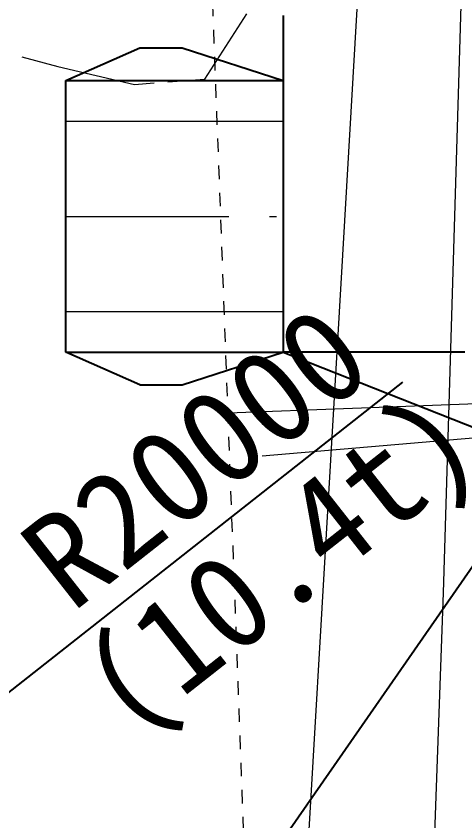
# Model space of a CAD drawing. Header units: millimetres. Extents: x -2078669 to -1085629, y -5987148 to 310365.
# Drawn here: x -1725268 to -1717134, y -2659182 to -2644367 of the extents above; entities that cross this region are included whole.
import ezdxf

# ---------------------------------------------------------------- set-up
doc = ezdxf.new("R2010")
doc.units = ezdxf.units.MM
doc.header["$LTSCALE"] = 500
doc.header["$PDSIZE"] = 300
for name, pattern in [('561019', [1, 0.5, -0.5]), ('57103', [5.5, 5, -0.5]), ('SXF_一点短鎖線', [9.25, 6, -1.5, 0.25, -1.5])]:
    doc.linetypes.add(name, pattern=pattern)
doc.layers.get('Defpoints').update_dxf_attribs({"color": 153})
for name, color, linetype, lineweight in [('D-BGD', 7, 'Continuous', 13), ('D-BMK', 2, 'SXF_一点短鎖線', 13), ('D-BYP-STR1', 2, 'Continuous', 13), ('D-BYP-STR2', 6, 'Continuous', 25), ('D-BYP-STR8', 5, 'Continuous', 25)]:
    doc.layers.add(name, color=color, linetype=linetype, lineweight=lineweight)
doc.styles.add('MS ゴシック', font='MS Gothic.ttf')
doc.dimstyles.new('DIM-500-F', dxfattribs={"dimscale": 500, "dimtxt": 3.5, "dimasz": 2.5, "dimexe": 0, "dimexo": 2, "dimgap": 0.8, "dimtad": 1, "dimdec": 0, "dimzin": 0, "dimdsep": 46, "dimtxsty": 'MS ゴシック', "dimblk": 'OPEN', "dimcen": 0.1, "dimclrd": 256, "dimclre": 256, "dimclrt": 256, "dimaunit": 1, "dimadec": 4, "dimazin": 0, "dimtfac": 1, "dimtdec": 0, "dimtmove": 2, "dimatfit": 3, "dimldrblk": 'OPEN', "dimfxl": 1, "dimtolj": 1, "dimtzin": 0, "dimlwd": -1, "dimlwe": -1, "dimarcsym": 2})

# ---------------------------------------------------------------- blocks, each defined once
blk = doc.blocks.new('河川平面')
at = {"layer": 'D-BGD', "linetype": 'Continuous'}
for p, q in [((1599063, -2795822), (1589600, -2796175)), ((1599268, -2796190), (1590228, -2796968))]:
    blk.add_line(p, q, dxfattribs=at)
at = {"layer": 'D-BGD', "linetype": 'Continuous', "flags": 128}
for points, elevation in [([(1546140, -2807744), (1556057, -2808514), (1571816, -2808782), (1580064, -2808936), (1588015, -2809947), (1589942, -2810097), (1590428, -2809759), (1590808, -2808776), (1591696, -2793578), (1591996, -2788414), (1592342, -2780492), (1591147, -2763427), (1590833, -2752355)], 363000), ([(1592920, -2817369), (1593566, -2799486), (1593914, -2787848), (1594033, -2783526), (1593837, -2779371), (1592635, -2767650), (1592323, -2752005), (1592214, -2744615), (1592355, -2741337), (1592065, -2738931), (1591868, -2736368), (1591191, -2733054), (1590470, -2730378), (1590110, -2728111), (1592654, -2726520), (1596089, -2731932), (1596515, -2732747), (1596855, -2733003), (1597195, -2732985), (1597380, -2732344), (1597515, -2716139), (1597024, -2705574), (1596761, -2682544)], 364000)]:
    blk.add_lwpolyline(points, dxfattribs=dict(at, elevation=elevation))
at = {"layer": 'D-BGD', "linetype": '561019', "flags": 128}
blk.add_lwpolyline([(1594315, -2833105), (1593657, -2833087), (1593245, -2833076), (1591237, -2816520), (1590511, -2811759), (1590076, -2808915), (1589638, -2797190), (1589292, -2787903), (1587476, -2757692), (1587519, -2740005), (1586896, -2733447), (1584831, -2727803), (1583142, -2724109), (1580537, -2721142), (1580880, -2720687), (1582125, -2719028), (1582140, -2719008)], dxfattribs=at)
at = {"layer": 'D-BGD', "linetype": '57103', "elevation": 362500, "flags": 128}
blk.add_lwpolyline([(1477172, -2870692), (1480389, -2867967), (1484971, -2865393), (1488582, -2864193), (1490390, -2862448), (1490901, -2861451), (1491577, -2859965), (1492253, -2857970), (1492523, -2854950), (1492706, -2848007), (1492343, -2845971), (1491818, -2844356), (1491196, -2841336), (1490209, -2837875), (1487912, -2834245), (1484986, -2828256), (1481365, -2824222), (1477611, -2819585), (1476055, -2817947), (1475124, -2816767), (1474521, -2815562), (1474237, -2813430), (1474818, -2811802), (1475257, -2810826), (1476458, -2809344), (1478073, -2808418), (1482363, -2806108), (1485565, -2802358), (1489241, -2799156), (1490166, -2797637), (1493717, -2792408), (1495727, -2790693), (1496990, -2790207), (1498678, -2790410), (1515296, -2793779), (1523090, -2795880), (1526242, -2797376), (1532639, -2801346), (1534483, -2801833), (1535345, -2801857), (1536115, -2801690), (1536414, -2801377), (1536811, -2800496), (1536775, -2798251), (1531411, -2785253), (1530397, -2780634), (1531536, -2779067), (1532905, -2778516), (1534675, -2777962), (1556794, -2782089), (1584092, -2789157), (1586463, -2789792), (1587876, -2790125), (1589173, -2790027), (1589943, -2788823)], dxfattribs=at)
blk = doc.blocks.new('_Open')
at = {"color": 0, "linetype": 'ByBlock', "lineweight": -2}
for p, q in [((-1, 0.167), (0, 0)), ((-1, -0.167), (0, 0)), ((0, 0), (-1, 0))]:
    blk.add_line(p, q, dxfattribs=at)
blk = doc.blocks.new('*D29')
at = {"layer": 'D-BYP-STR8', "transparency": 16777216}
blk.add_line((-1718151, -2651103), (-1727139, -2658175), dxfattribs=at)
at = {"layer": 'Defpoints', "color": 0, "transparency": 16777216}
for p in [(-1712404, -2646580), (-1728121, -2658948)]:
    blk.add_point(p, dxfattribs=at)
at = {"layer": 'D-BYP-STR8', "transparency": 16777216, "xscale": 1250, "yscale": 1250, "zscale": 1250, "rotation": 218.1995815530016}
blk.add_blockref('_Open', (-1728121, -2658948), dxfattribs=at)
at = {"layer": 'D-BYP-STR8', "transparency": 16777216, "char_height": 1750, "attachment_point": 5, "rotation": 38.1996, "style": 'MS ゴシック'}
for s, insert in [('\\A1;R20000', (-1721966, -2652482)), ('\\A1;(10.4t)', (-1720298, -2654601))]:
    blk.add_mtext(s, dxfattribs=dict(at, insert=insert))

msp = doc.modelspace()

# ---------------------------------------------------------------- linework, layer by layer
at = {"layer": 'D-BMK'}
msp.add_line((-1724350.4, -2648052.7), (-1720350.4, -2648052.7), dxfattribs=at)
at = {"layer": 'D-BYP-STR1'}
for p, q in [((-1724350.4, -2646302.7), (-1720350.4, -2646302.7)), ((-1724350.4, -2649802.7), (-1720350.4, -2649802.7))]:
    msp.add_line(p, q, dxfattribs=at)
at = {"layer": 'D-BYP-STR2'}
for p, q in [((-1720350.4, -2644352.7), (-1720350.4, -2650552.7)), ((-1724350.4, -2645552.7), (-1722988, -2644952.7)), ((-1722988, -2644952.7), (-1722209.6, -2644952.7)), ((-1722209.6, -2644952.7), (-1720350.4, -2645552.7)), ((-1724350.4, -2650552.7), (-1724350.4, -2645552.7)), ((-1724350.4, -2645552.7), (-1720350.4, -2645552.7)), ((-1720350.4, -2645552.7), (-1720350.4, -2650552.7)), ((-1724350.4, -2650552.7), (-1720350.4, -2650552.7)), ((-1722988, -2651152.7), (-1724350.4, -2650552.7)), ((-1722209.6, -2651152.7), (-1720350.4, -2650552.7)), ((-1690566.9, -2650552.7), (-1720350.4, -2650552.7)), ((-1720350.4, -2650552.7), (-1711494.1, -2654052.7)), ((-1722988, -2651152.7), (-1722209.6, -2651152.7))]:
    msp.add_line(p, q, dxfattribs=at)
at = {"layer": 'D-BYP-STR8'}
msp.add_circle((-1712403.8, -2646580.4), 20000, dxfattribs=at)

# ---------------------------------------------------------------- block references
at = {"layer": 'D-BGD'}
msp.add_blockref('河川平面', (-3310965.8, 144500.2), dxfattribs=at)

# ---------------------------------------------------------------- dimensions: what is measured, and where the dimension line sits
at = {"layer": 'D-BYP-STR8'}
dim = msp.add_radius_dim(center=(-1712403.8, -2646580.4), mpoint=(-1728121.1, -2658948.4), text='<>\\X(10.4t)', dimstyle='DIM-500-F', override={"dimtmove": 0}, dxfattribs=at)
dim.commit()
dim.dimension.update_dxf_attribs({"geometry": '*D29', "text_midpoint": (-1721177.1, -2653484.1), "dimtype": 164})

# ---------------------------------------------------------------- leaders
msp.add_leader([(-1712877.4, -2648760.1), (-1725776.8, -2667327.7)], dimstyle='DIM-500-F', dxfattribs=at)

doc.saveas('drawing.dxf')
